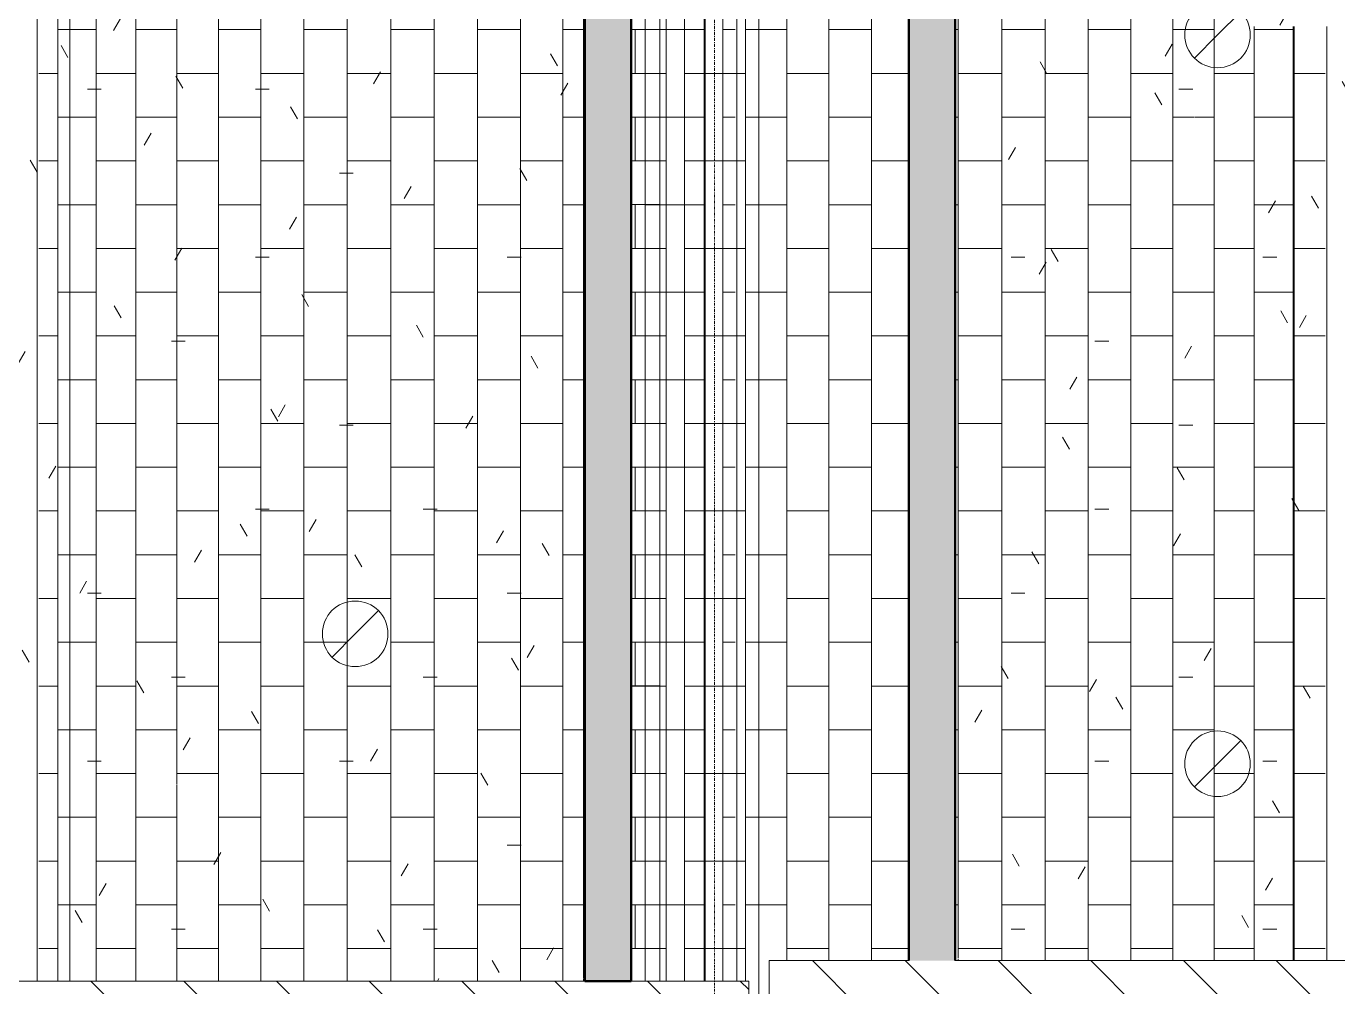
# Model space of a CAD drawing. Header units: inches. Extents: x -956 to 966, y -1111 to 895.
# Drawn here: x 48.2 to 168.1, y -181.9 to -94.1 of the extents above; entities that cross this region are included whole.
import ezdxf

# ---------------------------------------------------------------- set-up
doc = ezdxf.new("R2010")
doc.units = ezdxf.units.IN
doc.header["$MEASUREMENT"] = 0
doc.linetypes.add('Grid Line 1_4_', pattern=[0.4375, 0.25, -0.0625, 0.0625, -0.0625])
for name, color, linetype, lineweight in [('A-CLNG', 13, 'Continuous', 13), ('A-CLNG-PATT', 13, 'Continuous', 13), ('A-WALL', 113, 'Continuous', 13), ('A-WALL-PATT', 111, 'Continuous', 13), ('E-LITE-EQPM', 33, 'Continuous', 9), ('I-WALL', 2, 'Continuous', 13), ('S-GRID', 1, 'Continuous', 9)]:
    doc.layers.add(name, color=color, linetype=linetype, lineweight=lineweight)
pattern_1 = [(135, (0, 0), (-4.24264, -4.24264), [])]
pattern_2 = [(0, (0, 0), (30.72, 7.68), [1.267, -21.773, 1.267, -21.773, -122.88]), (0, (0, 0), (30.72, 7.68), [-46.08, 1.267, -44.813, 1.267, -21.773, -53.76]), (0, (0, 0), (30.72, 7.68), [-115.2, 1.267, -14.093, 1.267, -37.133]), (120, (11.52, 3.84), (-22.01108, 22.7643), [1.267, -21.773, 1.267, -21.773, -122.88]), (120, (11.52, 3.84), (-22.01108, 22.7643), [-46.08, 1.267, -44.813, 1.267, -21.773, -53.76]), (120, (11.52, 3.84), (-22.01108, 22.7643), [-115.2, 1.267, -14.093, 1.267, -37.133]), (240, (15.36, 19.2), (-8.70892, -30.4443), [1.267, -21.773, 1.267, -21.773, -122.88]), (240, (15.36, 19.2), (-8.70892, -30.4443), [-46.08, 1.267, -44.813, 1.267, -21.773, -53.76]), (240, (15.36, 19.2), (-8.70892, -30.4443), [-115.2, 1.267, -14.093, 1.267, -37.133])]

# ---------------------------------------------------------------- blocks, each defined once
blk = doc.blocks.new('Lighting - Recessed Can - 6_ Incandescent - 120V-2424124-7TH FLOOR TELECOM OVERHEAD ROUTING PLAN')
at = {"layer": 'E-LITE-EQPM', "color": 9}
for q in [(2.12, 2.12), (-2.12, -2.12)]:
    blk.add_line((0, 0), q, dxfattribs=at)
for start, end in [(360, 180), (180, 360)]:
    blk.add_arc((0, 0), 3, start, end, dxfattribs=at)
blk = doc.blocks.new('FP_1_51-7TH FLOOR TELECOM OVERHEAD ROUTING PLAN')
at = {"layer": 'A-CLNG-PATT', "color": 50}
for p, q in [((104.78, -181.37), (104.78, -52.62)), ((51.06, -181.37), (51.06, -57.87)), ((54.58, -181.37), (54.58, -57.87)), ((58.22, -181.37), (58.22, -57.87)), ((61.95, -163.34), (61.95, -57.87)), ((65.77, -181.37), (65.77, -57.87)), ((69.65, -181.37), (69.65, -57.87)), ((73.58, -181.37), (73.58, -57.87)), ((81.53, -153.48), (81.53, -57.87)), ((85.5, -181.37), (85.5, -57.87)), ((89.46, -181.37), (89.46, -57.87)), ((93.39, -181.37), (93.39, -57.87)), ((97.26, -181.37), (97.26, -57.87)), ((77.55, -146.71), (77.55, -92.52)), ((51.06, -94.39), (52.18, -94.39)), ((52.18, -94.39), (54.58, -94.39)), ((58.22, -94.39), (61.95, -94.39)), ((65.77, -94.39), (69.65, -94.39)), ((73.58, -94.39), (76.13, -94.39)), ((76.15, -94.39), (76.75, -94.39)), ((76.77, -94.39), (77.47, -94.39)), ((81.53, -94.39), (85.5, -94.39)), ((89.46, -94.39), (93.39, -94.39)), ((97.26, -94.39), (99.15, -94.39)), ((99.15, -94.39), (99.27, -94.39)), ((104.78, -94.39), (106.15, -94.39)), ((106.15, -94.39), (107.8, -94.39)), ((49.33, -98.39), (51.06, -98.39)), ((54.58, -98.39), (58.22, -98.39)), ((61.95, -98.39), (65.77, -98.39)), ((69.65, -98.39), (73.58, -98.39)), ((77.58, -98.39), (81.13, -98.39)), ((81.17, -98.39), (81.53, -98.39)), ((85.5, -98.39), (89.46, -98.39)), ((93.39, -98.39), (97.26, -98.39)), ((103.52, -98.39), (104.78, -98.39)), ((51.06, -102.39), (52.18, -102.39)), ((52.18, -102.39), (54.58, -102.39)), ((58.22, -102.39), (61.95, -102.39)), ((65.77, -102.39), (69.65, -102.39)), ((73.58, -102.39), (77.55, -102.39)), ((81.53, -102.39), (85.5, -102.39)), ((89.46, -102.39), (93.39, -102.39)), ((97.26, -102.39), (99.15, -102.39)), ((99.15, -102.39), (99.27, -102.39)), ((104.78, -102.39), (106.15, -102.39)), ((106.15, -102.39), (107.8, -102.39)), ((49.33, -106.39), (51.06, -106.39)), ((54.58, -106.39), (58.22, -106.39)), ((61.95, -106.39), (65.77, -106.39)), ((69.65, -106.39), (73.58, -106.39)), ((77.55, -106.39), (81.53, -106.39)), ((85.5, -106.39), (89.46, -106.39)), ((93.39, -106.39), (97.26, -106.39)), ((103.52, -106.39), (104.78, -106.39)), ((51.06, -110.39), (52.18, -110.39)), ((52.18, -110.39), (54.58, -110.39)), ((58.22, -110.39), (61.95, -110.39)), ((65.77, -110.39), (69.65, -110.39)), ((73.58, -110.39), (77.55, -110.39)), ((81.53, -110.39), (85.5, -110.39)), ((89.46, -110.39), (93.39, -110.39)), ((97.26, -110.39), (99.15, -110.39)), ((99.15, -110.39), (99.27, -110.39)), ((104.78, -110.39), (106.15, -110.39)), ((106.15, -110.39), (107.8, -110.39)), ((49.33, -114.39), (51.06, -114.39)), ((54.58, -114.39), (58.22, -114.39)), ((61.95, -114.39), (65.77, -114.39)), ((69.65, -114.39), (73.58, -114.39)), ((77.55, -114.39), (81.53, -114.39)), ((85.5, -114.39), (89.46, -114.39)), ((93.39, -114.39), (97.26, -114.39)), ((103.52, -114.39), (104.78, -114.39)), ((51.06, -118.39), (52.18, -118.39)), ((52.18, -118.39), (54.58, -118.39)), ((58.22, -118.39), (61.95, -118.39)), ((65.77, -118.39), (69.65, -118.39)), ((73.58, -118.39), (77.55, -118.39)), ((81.53, -118.39), (85.5, -118.39)), ((89.46, -118.39), (93.39, -118.39)), ((97.26, -118.39), (99.15, -118.39)), ((99.15, -118.39), (99.27, -118.39)), ((104.78, -118.39), (106.15, -118.39)), ((106.15, -118.39), (107.8, -118.39)), ((49.33, -122.39), (51.06, -122.39)), ((54.58, -122.39), (58.22, -122.39)), ((61.95, -122.39), (65.77, -122.39)), ((69.65, -122.39), (73.58, -122.39)), ((77.55, -122.39), (81.53, -122.39)), ((85.5, -122.39), (89.46, -122.39)), ((93.39, -122.39), (97.26, -122.39)), ((103.52, -122.39), (104.78, -122.39)), ((51.06, -126.39), (52.18, -126.39)), ((52.18, -126.39), (54.58, -126.39)), ((58.22, -126.39), (61.95, -126.39)), ((65.77, -126.39), (69.65, -126.39)), ((73.58, -126.39), (77.55, -126.39)), ((81.53, -126.39), (85.5, -126.39)), ((89.46, -126.39), (93.39, -126.39)), ((97.26, -126.39), (99.15, -126.39)), ((99.15, -126.39), (99.27, -126.39)), ((104.78, -126.39), (106.15, -126.39)), ((106.15, -126.39), (107.8, -126.39)), ((49.33, -130.39), (51.06, -130.39)), ((54.58, -130.39), (58.22, -130.39)), ((61.95, -130.39), (65.77, -130.39)), ((69.65, -130.39), (73.58, -130.39)), ((77.55, -130.39), (81.53, -130.39)), ((85.5, -130.39), (89.46, -130.39)), ((93.39, -130.39), (97.26, -130.39)), ((103.52, -130.39), (104.78, -130.39)), ((51.06, -134.39), (52.18, -134.39)), ((52.18, -134.39), (54.58, -134.39)), ((58.22, -134.39), (61.95, -134.39)), ((65.77, -134.39), (69.65, -134.39)), ((73.58, -134.39), (76.91, -134.39)), ((76.94, -134.39), (77.55, -134.39)), ((81.53, -134.39), (85.5, -134.39)), ((89.46, -134.39), (93.39, -134.39)), ((97.26, -134.39), (99.15, -134.39)), ((99.15, -134.39), (99.27, -134.39)), ((104.78, -134.39), (106.15, -134.39)), ((106.15, -134.39), (107.8, -134.39)), ((49.33, -138.39), (51.06, -138.39)), ((54.58, -138.39), (58.22, -138.39)), ((61.95, -138.39), (65.77, -138.39)), ((69.65, -138.39), (73.58, -138.39)), ((77.55, -138.39), (81.53, -138.39)), ((85.5, -138.39), (89.46, -138.39)), ((93.39, -138.39), (97.26, -138.39)), ((103.52, -138.39), (104.78, -138.39)), ((51.06, -142.39), (52.18, -142.39)), ((52.18, -142.39), (54.58, -142.39)), ((58.22, -142.39), (61.95, -142.39)), ((65.77, -142.39), (69.65, -142.39)), ((73.58, -142.39), (77.55, -142.39)), ((81.53, -142.39), (85.5, -142.39)), ((89.46, -142.39), (93.39, -142.39)), ((97.26, -142.39), (99.15, -142.39)), ((99.15, -142.39), (99.27, -142.39)), ((104.78, -142.39), (106.15, -142.39)), ((106.15, -142.39), (107.8, -142.39)), ((49.33, -146.39), (51.06, -146.39)), ((54.58, -146.39), (58.22, -146.39)), ((61.95, -146.39), (65.77, -146.39)), ((69.65, -146.39), (73.58, -146.39)), ((77.55, -146.39), (78.27, -146.39)), ((78.27, -146.39), (79.04, -146.39)), ((79.05, -146.39), (79.76, -146.39)), ((79.77, -146.39), (80.38, -146.39)), ((80.4, -146.39), (80.87, -146.39)), ((80.88, -146.39), (81.53, -146.39)), ((85.5, -146.39), (89.46, -146.39)), ((93.39, -146.39), (97.26, -146.39)), ((103.52, -146.39), (104.78, -146.39)), ((51.06, -150.39), (52.18, -150.39)), ((52.18, -150.39), (54.58, -150.39)), ((58.22, -150.39), (61.95, -150.39)), ((65.77, -150.39), (69.65, -150.39)), ((73.6, -150.39), (75.37, -150.39)), ((81.53, -150.39), (85.5, -150.39)), ((89.46, -150.39), (93.39, -150.39)), ((97.26, -150.39), (99.15, -150.39)), ((99.15, -150.39), (99.27, -150.39)), ((104.78, -150.39), (106.15, -150.39)), ((106.15, -150.39), (107.8, -150.39)), ((77.55, -181.37), (77.55, -152.52)), ((81.53, -181.37), (81.53, -153.52)), ((49.33, -154.39), (51.06, -154.39)), ((54.58, -154.39), (58.22, -154.39)), ((61.95, -154.39), (65.77, -154.39)), ((69.65, -154.39), (73.58, -154.39)), ((77.55, -154.39), (81.53, -154.39)), ((85.5, -154.39), (89.46, -154.39)), ((93.39, -154.39), (97.26, -154.39)), ((103.52, -154.39), (104.78, -154.39)), ((51.06, -158.39), (52.18, -158.39)), ((52.18, -158.39), (54.58, -158.39)), ((58.22, -158.39), (61.95, -158.39)), ((65.77, -158.39), (69.65, -158.39)), ((73.58, -158.39), (77.55, -158.39)), ((81.53, -158.39), (85.5, -158.39)), ((89.46, -158.39), (93.39, -158.39)), ((97.26, -158.39), (99.15, -158.39)), ((99.15, -158.39), (99.27, -158.39)), ((104.78, -158.39), (106.15, -158.39)), ((106.15, -158.39), (107.8, -158.39)), ((49.33, -162.39), (51.06, -162.39)), ((54.58, -162.39), (58.22, -162.39)), ((61.95, -162.39), (65.77, -162.39)), ((69.65, -162.39), (73.58, -162.39)), ((77.55, -162.39), (81.53, -162.39)), ((85.5, -162.39), (89.46, -162.39)), ((93.39, -162.39), (97.26, -162.39)), ((103.52, -162.39), (104.78, -162.39)), ((61.95, -181.37), (61.95, -163.38)), ((51.06, -166.39), (52.18, -166.39)), ((52.18, -166.39), (54.58, -166.39)), ((58.22, -166.39), (61.95, -166.39)), ((65.77, -166.39), (69.65, -166.39)), ((73.58, -166.39), (77.55, -166.39)), ((81.53, -166.39), (85.5, -166.39)), ((89.46, -166.39), (93.39, -166.39)), ((97.26, -166.39), (99.15, -166.39)), ((99.15, -166.39), (99.27, -166.39)), ((104.78, -166.39), (106.15, -166.39)), ((106.15, -166.39), (107.8, -166.39)), ((49.33, -170.39), (51.06, -170.39)), ((54.58, -170.39), (58.22, -170.39)), ((61.95, -170.39), (65.77, -170.39)), ((69.65, -170.39), (73.58, -170.39)), ((77.55, -170.39), (81.53, -170.39)), ((85.5, -170.39), (89.46, -170.39)), ((93.39, -170.39), (97.26, -170.39)), ((103.52, -170.39), (104.78, -170.39)), ((51.06, -174.39), (52.18, -174.39)), ((52.18, -174.39), (54.58, -174.39)), ((58.22, -174.39), (61.95, -174.39)), ((65.77, -174.39), (69.65, -174.39)), ((73.58, -174.39), (77.55, -174.39)), ((81.53, -174.39), (85.5, -174.39)), ((89.46, -174.39), (93.39, -174.39)), ((97.26, -174.39), (99.15, -174.39)), ((99.15, -174.39), (99.27, -174.39)), ((104.78, -174.39), (106.15, -174.39)), ((106.15, -174.39), (107.8, -174.39)), ((49.33, -178.39), (51.06, -178.39)), ((54.58, -178.39), (58.22, -178.39)), ((61.95, -178.39), (65.77, -178.39)), ((69.65, -178.39), (73.58, -178.39)), ((77.55, -178.39), (81.53, -178.39)), ((85.5, -178.39), (89.46, -178.39)), ((93.39, -178.39), (97.26, -178.39)), ((103.52, -178.39), (104.78, -178.39))]:
    blk.add_line(p, q, dxfattribs=at)
at = {"layer": 'A-CLNG-PATT', "color": 253}
for p, q in [((108.4, -181.37), (108.4, -52.62)), ((107.8, -94.39), (108.4, -94.39)), ((108.4, -98.39), (110.18, -98.39)), ((107.8, -102.39), (108.4, -102.39)), ((108.4, -106.39), (110.18, -106.39)), ((107.8, -110.39), (108.4, -110.39)), ((108.4, -114.39), (110.18, -114.39)), ((107.8, -118.39), (108.4, -118.39)), ((108.4, -122.39), (110.18, -122.39)), ((107.8, -126.39), (108.4, -126.39)), ((108.4, -130.39), (110.18, -130.39)), ((107.8, -134.39), (108.4, -134.39)), ((108.4, -138.39), (110.18, -138.39)), ((107.8, -142.39), (108.4, -142.39)), ((77.55, -152.52), (77.55, -146.71)), ((108.4, -146.39), (110.18, -146.39)), ((75.37, -150.39), (77.55, -150.39)), ((107.8, -150.39), (108.4, -150.39)), ((108.4, -154.39), (110.18, -154.39)), ((107.8, -158.39), (108.4, -158.39)), ((108.4, -162.39), (110.18, -162.39)), ((107.8, -166.39), (108.4, -166.39)), ((108.4, -170.39), (110.18, -170.39)), ((107.8, -174.39), (108.4, -174.39)), ((108.4, -178.39), (110.18, -178.39))]:
    blk.add_line(p, q, dxfattribs=at)
at = {"layer": 'A-CLNG-PATT', "color": 7}
for p, q in [((111.9, -181.37), (111.9, -52.62)), ((111.9, -94.39), (113.03, -94.39)), ((110.18, -98.39), (111.9, -98.39)), ((111.9, -102.39), (113.03, -102.39)), ((110.18, -106.39), (111.9, -106.39)), ((111.9, -110.39), (113.03, -110.39)), ((110.18, -114.39), (111.9, -114.39)), ((111.9, -118.39), (113.03, -118.39)), ((110.18, -122.39), (111.9, -122.39)), ((111.9, -126.39), (113.03, -126.39)), ((110.18, -130.39), (111.9, -130.39)), ((111.9, -134.39), (113.03, -134.39)), ((110.18, -138.39), (111.9, -138.39)), ((111.9, -142.39), (113.03, -142.39)), ((110.18, -146.39), (111.9, -146.39)), ((111.9, -150.39), (113.03, -150.39)), ((110.18, -154.39), (111.9, -154.39)), ((111.9, -158.39), (113.03, -158.39)), ((110.18, -162.39), (111.9, -162.39)), ((111.9, -166.39), (113.03, -166.39)), ((110.18, -170.39), (111.9, -170.39)), ((111.9, -174.39), (113.03, -174.39)), ((110.18, -178.39), (111.9, -178.39))]:
    blk.add_line(p, q, dxfattribs=at)
blk = doc.blocks.new('7th Floor Vault2 - 7th Floor Vault-3164437-7TH FLOOR TELECOM OVERHEAD ROUTING PLAN')
at = {"layer": 'A-CLNG', "color": 254, "lineweight": 9}
for p, q in [((110.18, -52.62), (110.18, -181.37)), ((113.18, -52.62), (113.18, -181.37))]:
    blk.add_line(p, q, dxfattribs=at)
at = {"layer": 'A-CLNG', "color": 9, "lineweight": 9}
for p, q in [((110.18, -52.62), (110.18, -181.37)), ((115.18, -52.62), (115.18, -189.37))]:
    blk.add_line(p, q, dxfattribs=at)
at = {"layer": 'A-CLNG', "color": 10, "lineweight": 9}
for p, q in [((115.18, -189.37), (115.18, -52.62)), ((49.18, -181.37), (49.18, -57.91)), ((52.18, -57.87), (52.18, -181.37)), ((52.18, -57.87), (52.18, -181.37))]:
    blk.add_line(p, q, dxfattribs=at)
at = {"layer": 'A-CLNG', "color": 9, "lineweight": 9}
blk.add_blockref('FP_1_51-7TH FLOOR TELECOM OVERHEAD ROUTING PLAN', (0, 0), dxfattribs=at)
blk = doc.blocks.new('FP_1_66-7TH FLOOR TELECOM OVERHEAD ROUTING PLAN')
at = {"layer": 'A-CLNG-PATT', "color": 253}
for p, q in [((118.71, -181.37), (118.71, -52.62)), ((129.76, -179.49), (129.76, -52.62)), ((133.61, -179.49), (133.61, -52.62)), ((137.51, -179.49), (137.51, -52.62)), ((168.84, -97.83), (168.84, -91.91)), ((118.71, -94.39), (120.54, -94.39)), ((127.18, -94.39), (129.76, -94.39)), ((133.61, -94.39), (137.51, -94.39)), ((166.21, -94.39), (168.84, -94.39)), ((118.15, -98.39), (118.71, -98.39)), ((129.76, -98.39), (133.61, -98.39)), ((137.51, -98.39), (140.9, -98.39)), ((118.71, -102.39), (120.54, -102.39)), ((127.18, -102.39), (129.76, -102.39)), ((133.61, -102.39), (137.51, -102.39)), ((118.15, -106.39), (118.71, -106.39)), ((129.76, -106.39), (133.61, -106.39)), ((137.51, -106.39), (140.9, -106.39)), ((118.71, -110.39), (120.54, -110.39)), ((127.18, -110.39), (129.76, -110.39)), ((133.61, -110.39), (137.51, -110.39)), ((118.15, -114.39), (118.71, -114.39)), ((129.76, -114.39), (133.61, -114.39)), ((137.51, -114.39), (140.9, -114.39)), ((118.71, -118.39), (120.54, -118.39)), ((127.18, -118.39), (129.76, -118.39)), ((133.61, -118.39), (137.51, -118.39)), ((118.15, -122.39), (118.71, -122.39)), ((129.76, -122.39), (133.61, -122.39)), ((137.51, -122.39), (140.9, -122.39)), ((118.71, -126.39), (120.54, -126.39)), ((127.18, -126.39), (129.76, -126.39)), ((133.61, -126.39), (137.51, -126.39)), ((118.15, -130.39), (118.71, -130.39)), ((129.76, -130.39), (133.61, -130.39)), ((137.51, -130.39), (140.9, -130.39)), ((118.71, -134.39), (120.54, -134.39)), ((127.18, -134.39), (129.76, -134.39)), ((133.61, -134.39), (137.51, -134.39)), ((118.15, -138.39), (118.71, -138.39)), ((129.76, -138.39), (133.61, -138.39)), ((137.51, -138.39), (140.9, -138.39)), ((118.71, -142.39), (120.54, -142.39)), ((127.18, -142.39), (129.76, -142.39)), ((133.61, -142.39), (137.51, -142.39)), ((118.15, -146.39), (118.71, -146.39)), ((129.76, -146.39), (133.61, -146.39)), ((137.51, -146.39), (140.9, -146.39)), ((118.71, -150.39), (120.54, -150.39)), ((127.18, -150.39), (129.76, -150.39)), ((133.61, -150.39), (137.51, -150.39)), ((118.15, -154.39), (118.71, -154.39)), ((129.76, -154.39), (133.61, -154.39)), ((137.51, -154.39), (140.9, -154.39)), ((118.71, -158.39), (120.54, -158.39)), ((127.18, -158.39), (129.76, -158.39)), ((133.61, -158.39), (137.51, -158.39)), ((168.84, -164.45), (168.84, -158.54)), ((118.15, -162.39), (118.71, -162.39)), ((129.76, -162.39), (133.61, -162.39)), ((137.51, -162.39), (140.9, -162.39)), ((168.84, -162.39), (172, -162.39)), ((118.71, -166.39), (120.54, -166.39)), ((127.18, -166.39), (129.76, -166.39)), ((133.61, -166.39), (137.51, -166.39)), ((118.15, -170.39), (118.71, -170.39)), ((129.76, -170.39), (133.61, -170.39)), ((137.51, -170.39), (140.9, -170.39)), ((118.71, -174.39), (120.54, -174.39)), ((127.18, -174.39), (129.76, -174.39)), ((133.61, -174.39), (137.51, -174.39)), ((118.15, -178.39), (118.71, -178.39)), ((129.76, -178.39), (133.61, -178.39)), ((137.51, -178.39), (140.9, -178.39))]:
    blk.add_line(p, q, dxfattribs=at)
at = {"layer": 'A-CLNG-PATT', "color": 50}
for p, q in [((122.29, -181.37), (122.29, -52.62)), ((145.44, -178.35), (145.44, -65.29)), ((153.39, -179.49), (153.39, -64.87)), ((157.33, -179.49), (157.33, -64.87)), ((161.23, -179.49), (161.23, -64.87)), ((165.07, -179.49), (165.07, -64.87)), ((149.42, -179.49), (149.42, -66.53)), ((120.54, -94.39), (122.18, -94.39)), ((122.18, -94.39), (122.29, -94.39)), ((145.15, -94.39), (145.44, -94.39)), ((149.42, -94.39), (153.39, -94.39)), ((157.33, -94.39), (161.23, -94.39)), ((165.07, -94.39), (166.21, -94.39)), ((172.51, -94.86), (172.51, -94.09)), ((172.51, -94.39), (176.08, -94.39)), ((176.08, -179.49), (176.08, -94.09)), ((172.51, -95.64), (172.51, -94.87)), ((172.51, -96.36), (172.51, -95.65)), ((172.51, -96.97), (172.51, -96.37)), ((172.51, -97.45), (172.51, -96.99)), ((168.84, -158.54), (168.84, -97.83)), ((172.51, -158.9), (172.51, -97.47)), ((115.52, -98.39), (118.15, -98.39)), ((122.29, -98.39), (125.18, -98.39)), ((145.44, -98.39), (149.42, -98.39)), ((153.39, -98.39), (157.33, -98.39)), ((161.23, -98.39), (165.07, -98.39)), ((168.84, -98.39), (169.14, -98.39)), ((169.15, -98.39), (169.92, -98.39)), ((169.92, -98.39), (170.64, -98.39)), ((170.65, -98.39), (172.51, -98.39)), ((176.08, -98.39), (176.15, -98.39)), ((176.15, -98.39), (178.99, -98.39)), ((120.54, -102.39), (122.18, -102.39)), ((122.18, -102.39), (122.29, -102.39)), ((145.15, -102.39), (145.44, -102.39)), ((149.42, -102.39), (153.39, -102.39)), ((157.33, -102.39), (161.23, -102.39)), ((165.07, -102.39), (166.99, -102.39)), ((167.03, -102.39), (168.84, -102.39)), ((172.51, -102.39), (176.08, -102.39)), ((115.52, -106.39), (118.15, -106.39)), ((122.29, -106.39), (125.18, -106.39)), ((145.44, -106.39), (149.42, -106.39)), ((153.39, -106.39), (157.33, -106.39)), ((161.23, -106.39), (165.07, -106.39)), ((168.84, -106.39), (172.51, -106.39)), ((176.08, -106.39), (176.15, -106.39)), ((176.15, -106.39), (178.99, -106.39)), ((120.54, -110.39), (122.18, -110.39)), ((122.18, -110.39), (122.29, -110.39)), ((145.15, -110.39), (145.44, -110.39)), ((149.42, -110.39), (153.39, -110.39)), ((157.33, -110.39), (161.23, -110.39)), ((165.07, -110.39), (168.84, -110.39)), ((172.51, -110.39), (176.08, -110.39)), ((115.52, -114.39), (118.15, -114.39)), ((122.29, -114.39), (125.18, -114.39)), ((145.44, -114.39), (149.42, -114.39)), ((153.39, -114.39), (157.33, -114.39)), ((161.23, -114.39), (165.07, -114.39)), ((168.84, -114.39), (172.51, -114.39)), ((176.08, -114.39), (176.15, -114.39)), ((176.15, -114.39), (178.99, -114.39)), ((120.54, -118.39), (122.18, -118.39)), ((122.18, -118.39), (122.29, -118.39)), ((145.15, -118.39), (145.44, -118.39)), ((149.42, -118.39), (153.39, -118.39)), ((157.33, -118.39), (161.23, -118.39)), ((165.07, -118.39), (168.84, -118.39)), ((172.51, -118.39), (176.08, -118.39)), ((115.52, -122.39), (118.15, -122.39)), ((122.29, -122.39), (125.18, -122.39)), ((145.44, -122.39), (149.42, -122.39)), ((153.39, -122.39), (157.33, -122.39)), ((161.23, -122.39), (165.07, -122.39)), ((168.84, -122.39), (172.51, -122.39)), ((176.08, -122.39), (176.15, -122.39)), ((176.15, -122.39), (178.99, -122.39)), ((120.54, -126.39), (122.18, -126.39)), ((122.18, -126.39), (122.29, -126.39)), ((145.15, -126.39), (145.44, -126.39)), ((149.42, -126.39), (153.39, -126.39)), ((157.33, -126.39), (161.23, -126.39)), ((165.07, -126.39), (168.84, -126.39)), ((172.51, -126.39), (176.08, -126.39)), ((115.52, -130.39), (118.15, -130.39)), ((122.29, -130.39), (125.18, -130.39)), ((145.44, -130.39), (149.42, -130.39)), ((153.39, -130.39), (157.33, -130.39)), ((161.23, -130.39), (165.07, -130.39)), ((168.84, -130.39), (172.51, -130.39)), ((176.08, -130.39), (176.15, -130.39)), ((176.15, -130.39), (178.99, -130.39)), ((120.54, -134.39), (122.18, -134.39)), ((122.18, -134.39), (122.29, -134.39)), ((145.15, -134.39), (145.44, -134.39)), ((149.42, -134.39), (153.39, -134.39)), ((157.33, -134.39), (161.23, -134.39)), ((165.07, -134.39), (168.84, -134.39)), ((172.51, -134.39), (176.08, -134.39)), ((115.52, -138.39), (118.15, -138.39)), ((122.29, -138.39), (125.18, -138.39)), ((145.44, -138.39), (149.42, -138.39)), ((153.39, -138.39), (157.33, -138.39)), ((161.23, -138.39), (165.07, -138.39)), ((168.84, -138.39), (172.51, -138.39)), ((176.08, -138.39), (176.15, -138.39)), ((176.15, -138.39), (178.99, -138.39)), ((120.54, -142.39), (122.18, -142.39)), ((122.18, -142.39), (122.29, -142.39)), ((145.15, -142.39), (145.44, -142.39)), ((149.42, -142.39), (153.39, -142.39)), ((157.33, -142.39), (161.23, -142.39)), ((165.07, -142.39), (168.84, -142.39)), ((172.51, -142.39), (176.08, -142.39)), ((115.52, -146.39), (118.15, -146.39)), ((122.29, -146.39), (125.18, -146.39)), ((145.44, -146.39), (149.42, -146.39)), ((153.39, -146.39), (157.33, -146.39)), ((161.23, -146.39), (165.07, -146.39)), ((168.84, -146.39), (172.51, -146.39)), ((176.08, -146.39), (176.15, -146.39)), ((176.15, -146.39), (178.99, -146.39)), ((120.54, -150.39), (122.18, -150.39)), ((122.18, -150.39), (122.29, -150.39)), ((145.15, -150.39), (145.44, -150.39)), ((149.42, -150.39), (153.39, -150.39)), ((157.33, -150.39), (161.23, -150.39)), ((165.07, -150.39), (168.84, -150.39)), ((172.51, -150.39), (176.08, -150.39)), ((115.52, -154.39), (118.15, -154.39)), ((122.29, -154.39), (125.18, -154.39)), ((145.44, -154.39), (149.42, -154.39)), ((153.39, -154.39), (157.33, -154.39)), ((161.23, -154.39), (165.07, -154.39)), ((168.84, -154.39), (172.51, -154.39)), ((176.08, -154.39), (176.15, -154.39)), ((176.15, -154.39), (178.99, -154.39)), ((120.54, -158.39), (122.18, -158.39)), ((122.18, -158.39), (122.29, -158.39)), ((145.15, -158.39), (145.44, -158.39)), ((149.42, -158.39), (153.39, -158.39)), ((157.33, -158.39), (161.23, -158.39)), ((165.07, -158.39), (166.55, -158.39)), ((166.56, -158.39), (167.03, -158.39)), ((167.04, -158.39), (167.65, -158.39)), ((167.65, -158.39), (168.37, -158.39)), ((168.37, -158.39), (168.84, -158.39)), ((172.51, -158.39), (176.08, -158.39)), ((172.51, -159.37), (172.51, -158.92)), ((172.51, -159.99), (172.51, -159.39)), ((172.51, -160.72), (172.51, -160.01)), ((172.51, -161.49), (172.51, -160.73)), ((172.51, -162.27), (172.51, -161.5)), ((115.52, -162.39), (118.15, -162.39)), ((122.29, -162.39), (125.18, -162.39)), ((145.44, -162.39), (149.42, -162.39)), ((153.39, -162.39), (157.33, -162.39)), ((161.23, -162.39), (165.07, -162.39)), ((172, -162.39), (172.51, -162.39)), ((172.51, -179.49), (172.51, -162.28)), ((176.08, -162.39), (176.15, -162.39)), ((176.15, -162.39), (178.99, -162.39)), ((168.84, -179.49), (168.84, -164.45)), ((120.54, -166.39), (122.18, -166.39)), ((122.18, -166.39), (122.29, -166.39)), ((145.15, -166.39), (145.44, -166.39)), ((149.42, -166.39), (153.39, -166.39)), ((157.33, -166.39), (161.2, -166.39)), ((165.07, -166.39), (168.84, -166.39)), ((172.51, -166.39), (176.08, -166.39)), ((115.52, -170.39), (118.15, -170.39)), ((122.29, -170.39), (125.18, -170.39)), ((145.44, -170.39), (149.42, -170.39)), ((153.39, -170.39), (157.33, -170.39)), ((161.23, -170.39), (165.07, -170.39)), ((168.84, -170.39), (172.51, -170.39)), ((176.08, -170.39), (176.15, -170.39)), ((176.15, -170.39), (178.99, -170.39)), ((120.54, -174.39), (122.18, -174.39)), ((122.18, -174.39), (122.29, -174.39)), ((145.15, -174.39), (145.44, -174.39)), ((149.42, -174.39), (153.39, -174.39)), ((157.33, -174.39), (161.23, -174.39)), ((165.07, -174.39), (168.84, -174.39)), ((172.51, -174.39), (176.08, -174.39)), ((115.52, -178.39), (118.15, -178.39)), ((122.29, -178.39), (125.18, -178.39)), ((145.44, -179.23), (145.44, -178.38)), ((145.44, -178.39), (146.36, -178.39)), ((146.39, -178.39), (149.42, -178.39)), ((153.39, -178.39), (157.33, -178.39)), ((161.23, -178.39), (165.07, -178.39)), ((168.84, -178.39), (172.51, -178.39)), ((176.08, -178.39), (176.15, -178.39)), ((176.15, -178.39), (178.99, -178.39)), ((145.44, -179.49), (145.44, -179.32))]:
    blk.add_line(p, q, dxfattribs=at)
at = {"layer": 'A-CLNG-PATT', "color": 7}
for p, q in [((125.98, -181.37), (125.98, -52.62)), ((125.98, -94.39), (127.18, -94.39)), ((125.18, -98.39), (125.98, -98.39)), ((125.98, -102.39), (127.18, -102.39)), ((125.18, -106.39), (125.98, -106.39)), ((125.98, -110.39), (127.18, -110.39)), ((125.18, -114.39), (125.98, -114.39)), ((125.98, -118.39), (127.18, -118.39)), ((125.18, -122.39), (125.98, -122.39)), ((125.98, -126.39), (127.18, -126.39)), ((125.18, -130.39), (125.98, -130.39)), ((125.98, -134.39), (127.18, -134.39)), ((125.18, -138.39), (125.98, -138.39)), ((125.98, -142.39), (127.18, -142.39)), ((125.18, -146.39), (125.98, -146.39)), ((125.98, -150.39), (127.18, -150.39)), ((125.18, -154.39), (125.98, -154.39)), ((125.98, -158.39), (127.18, -158.39)), ((125.18, -162.39), (125.98, -162.39)), ((125.98, -166.39), (127.18, -166.39)), ((125.18, -170.39), (125.98, -170.39)), ((125.98, -174.39), (127.18, -174.39)), ((125.18, -178.39), (125.98, -178.39))]:
    blk.add_line(p, q, dxfattribs=at)
blk = doc.blocks.new('7th Floor Vault3 - 7th Floor Vault-3165199-7TH FLOOR TELECOM OVERHEAD ROUTING PLAN')
at = {"layer": 'A-CLNG-PATT'}
h = blk.add_hatch(dxfattribs=at)
h.set_pattern_fill('FP1_27', color=253, style=0, pattern_type=2)
h.set_pattern_definition([(0, (-28.123, -146.389), (0, -4), []), (270, (-28.123, -146.389), (-4, -4), [4, -4])])
h.paths.add_polyline_path([(115.27, -223.24), (115.27, -189.37), (111.15, -189.37), (111.15, -223.24)], flags=0)
h.paths.add_polyline_path([(115.52, -181.37), (118.15, -181.37), (118.15, -52.62), (115.52, -52.62), (115.52, -163.38)], flags=0)
h.paths.add_polyline_path([(111.27, -181.37), (111.27, -57.87), (111.15, -57.87), (111.15, -181.37)], flags=0)
h.paths.add_polyline_path([(111.27, -53.62), (111.27, -48.37), (118.15, -48.37), (118.15, 11.88), (111.15, 11.88), (111.15, -53.62)], flags=0)
h.paths.add_polyline_path([(111.15, 34.26), (118.15, 34.26), (118.15, 35.13), (111.15, 35.13), (111.15, 34.65)], flags=0)
h.paths.add_polyline_path([(111.15, 37.38), (118.15, 37.38), (118.15, 52.39), (116.2, 52.39), (116.2, 79.99), (111.15, 79.99), (111.15, 47.33)], flags=0)
h.paths.add_polyline_path([(111.15, 85.99), (116.2, 85.99), (116.2, 100.39), (118.15, 100.39), (118.15, 173.39), (116.2, 173.39), (116.2, 221.39), (118.15, 221.39), (118.15, 261.88), (111.15, 261.88), (111.15, 94.06)], flags=0)
at = {"layer": 'A-CLNG', "color": 9, "lineweight": 9}
blk.add_line((118.15, -52.62), (118.15, -181.37), dxfattribs=at)
at = {"layer": 'A-CLNG', "color": 10, "lineweight": 9}
for p, q in [((118.15, -52.62), (118.15, -181.37)), ((111.15, -57.87), (111.15, -181.14)), ((111.15, -57.87), (111.15, -181.14)), ((176.15, -94.09), (176.15, -179.49)), ((176.15, -94.09), (176.15, -179.49)), ((179.15, -94.09), (179.15, -179.49)), ((111.15, -181.2), (111.15, -181.37)), ((111.15, -181.2), (111.15, -181.37))]:
    blk.add_line(p, q, dxfattribs=at)
at = {"layer": 'A-CLNG', "color": 9, "lineweight": 9}
blk.add_blockref('FP_1_66-7TH FLOOR TELECOM OVERHEAD ROUTING PLAN', (0, 0), dxfattribs=at)
blk = doc.blocks.new('Downlight - Recessed Can - 6_ Incandescent - 277V-3276897-7TH FLOOR TELECOM OVERHEAD ROUTING PLAN')
at = {"layer": 'E-LITE-EQPM', "color": 9}
for q in [(2.12, 2.12), (-2.12, -2.12)]:
    blk.add_line((0, 0), q, dxfattribs=at)
for start, end in [(360, 180), (180, 360)]:
    blk.add_arc((0, 0), 3, start, end, dxfattribs=at)

msp = doc.modelspace()

# ---------------------------------------------------------------- hatches: boundary and pattern name
at = {"layer": 'A-CLNG-PATT'}
h = msp.add_hatch(dxfattribs=at)
h.set_pattern_fill('FP1_12', color=253, style=0, pattern_type=2)
h.set_pattern_definition(pattern_2)
h.paths.add_polyline_path([(62.06, -181.37), (99.27, -181.37), (99.27, -53.62), (45.27, -53.62), (45.27, -181.37), (47.21, -181.37)], flags=0)
h.paths.add_polyline_path([(78.27, -152.62), (77.5, -152.52), (76.77, -152.22), (76.15, -151.74), (75.67, -151.12), (75.38, -150.4), (75.27, -149.62), (75.38, -148.84), (75.67, -148.12), (76.15, -147.5), (76.91, -146.97), (77.5, -146.72), (78.27, -146.62), (79.05, -146.72), (79.77, -147.02), (80.39, -147.5), (80.87, -148.12), (81.17, -148.84), (81.27, -149.62), (81.17, -150.4), (80.87, -151.12), (80.39, -151.74), (79.77, -152.22), (79.05, -152.52)], flags=0)
h.paths.add_polyline_path([(78.27, -92.62), (77.5, -92.52), (76.77, -92.22), (76.15, -91.74), (75.67, -91.12), (75.38, -90.4), (75.27, -89.62), (75.38, -88.84), (75.67, -88.12), (76.15, -87.5), (76.91, -86.97), (77.5, -86.72), (78.27, -86.62), (79.05, -86.72), (79.77, -87.02), (80.39, -87.5), (80.87, -88.12), (81.17, -88.84), (81.27, -89.62), (81.17, -90.4), (80.87, -91.12), (80.39, -91.74), (79.77, -92.22), (79.05, -92.52)], flags=0)
h = msp.add_hatch(dxfattribs=at)
h.set_pattern_fill('FP1_12', color=253, style=0, pattern_type=2)
h.set_pattern_definition(pattern_2)
h.paths.add_polyline_path([(349.43, -215.24), (349.43, -125.87), (330.9, -125.87), (330.9, -53.24), (271.9, -53.24), (271.9, -120.99), (289.9, -120.99), (289.9, -125.87), (267.02, -125.87), (267.02, -64.87), (133.15, -64.87), (133.15, -179.49), (205.15, -179.49), (205.15, -215.24), (344.21, -215.24)], flags=0)
h.paths.add_polyline_path([(301.15, -164.49), (300.37, -164.39), (299.65, -164.09), (299.03, -163.62), (298.55, -162.99), (298.25, -162.27), (298.15, -161.49), (298.25, -160.72), (298.55, -159.99), (299.03, -159.37), (299.66, -158.89), (300.37, -158.6), (301.15, -158.49), (301.92, -158.6), (302.65, -158.9), (303.27, -159.37), (303.75, -159.99), (304.05, -160.72), (304.15, -161.49), (304.05, -162.27), (303.75, -162.99), (303.27, -163.62), (302.65, -164.09), (301.92, -164.39)], flags=0)
h.paths.add_polyline_path([(253.15, -164.49), (252.37, -164.39), (251.65, -164.09), (251.03, -163.62), (250.55, -162.99), (250.25, -162.27), (250.15, -161.49), (250.25, -160.72), (250.55, -159.99), (251.03, -159.37), (251.65, -158.9), (252.37, -158.6), (253.15, -158.49), (253.92, -158.6), (254.65, -158.9), (255.27, -159.37), (255.75, -159.99), (256.05, -160.72), (256.15, -161.49), (256.05, -162.27), (255.75, -162.99), (255.27, -163.62), (254.65, -164.09), (253.92, -164.39)], flags=0)
h.paths.add_polyline_path([(205.15, -164.49), (204.37, -164.39), (203.65, -164.09), (203.03, -163.62), (202.55, -162.99), (202.25, -162.27), (202.15, -161.49), (202.25, -160.72), (202.55, -159.99), (203.03, -159.37), (203.65, -158.9), (204.37, -158.6), (205.15, -158.49), (205.92, -158.6), (206.65, -158.9), (207.27, -159.37), (207.75, -159.99), (208.05, -160.72), (208.15, -161.49), (208.05, -162.27), (207.75, -162.99), (207.27, -163.62), (206.65, -164.09), (205.92, -164.39)], flags=0)
h.paths.add_polyline_path([(157.15, -164.49), (156.37, -164.39), (155.65, -164.09), (155.03, -163.62), (154.55, -162.99), (154.25, -162.27), (154.15, -161.49), (154.25, -160.72), (154.55, -159.99), (155.03, -159.37), (155.65, -158.9), (156.37, -158.6), (157.15, -158.49), (157.92, -158.6), (158.65, -158.9), (159.27, -159.37), (159.75, -159.99), (160.05, -160.72), (160.15, -161.49), (160.05, -162.27), (159.75, -162.99), (159.27, -163.62), (158.65, -164.09), (157.92, -164.39)], flags=0)
h.paths.add_polyline_path([(157.15, -97.87), (156.37, -97.77), (155.65, -97.47), (155.03, -96.99), (154.55, -96.37), (154.25, -95.65), (154.15, -94.87), (154.26, -94.07), (154.55, -93.37), (155.03, -92.75), (155.65, -92.27), (156.37, -91.97), (157.15, -91.87), (157.92, -91.97), (158.65, -92.27), (159.27, -92.75), (159.75, -93.37), (160.05, -94.09), (160.15, -94.87), (160.05, -95.65), (159.75, -96.37), (159.27, -96.99), (158.65, -97.47), (157.92, -97.77)], flags=0)
h.paths.add_polyline_path([(205.15, -97.87), (204.37, -97.77), (203.65, -97.47), (203.03, -96.99), (202.55, -96.37), (202.25, -95.65), (202.15, -94.87), (202.26, -94.07), (202.55, -93.37), (203.03, -92.75), (203.65, -92.27), (204.37, -91.97), (205.15, -91.87), (205.92, -91.97), (206.65, -92.27), (207.27, -92.75), (207.75, -93.37), (208.05, -94.09), (208.15, -94.87), (208.05, -95.65), (207.75, -96.37), (207.27, -96.99), (206.65, -97.47), (205.92, -97.77)], flags=0)
h.paths.add_polyline_path([(253.15, -97.87), (252.37, -97.77), (251.65, -97.47), (251.03, -96.99), (250.55, -96.37), (250.25, -95.65), (250.15, -94.87), (250.26, -94.07), (250.55, -93.37), (251.03, -92.75), (251.65, -92.27), (252.37, -91.97), (253.15, -91.87), (253.92, -91.97), (254.65, -92.27), (255.27, -92.75), (255.75, -93.37), (256.05, -94.09), (256.15, -94.87), (256.05, -95.65), (255.75, -96.37), (255.27, -96.99), (254.65, -97.47), (253.92, -97.77)], flags=0)
h.paths.add_polyline_path([(301.15, -97.87), (300.37, -97.77), (299.65, -97.47), (299.03, -96.99), (298.55, -96.37), (298.25, -95.65), (298.15, -94.87), (298.26, -94.07), (298.55, -93.37), (299.03, -92.75), (299.66, -92.27), (300.37, -91.97), (301.15, -91.87), (301.92, -91.97), (302.65, -92.27), (303.27, -92.75), (303.75, -93.37), (304.05, -94.09), (304.15, -94.87), (304.05, -95.65), (303.75, -96.37), (303.27, -96.99), (302.65, -97.47), (301.92, -97.77)], flags=0)
at = {"layer": 'A-WALL-PATT'}
for points in [[(99.27, -181.37), (103.52, -181.37), (103.52, -52.62), (99.27, -52.62), (99.27, -163.38)], [(133.15, -179.49), (133.15, -60.62), (128.9, -60.62), (128.9, -179.49)]]:
    msp.add_hatch(color=253, dxfattribs=at).paths.add_polyline_path(points, flags=0)
at = {"layer": 'A-WALL-PATT', "lineweight": 9}
h = msp.add_hatch(dxfattribs=at)
h.set_pattern_fill('FP1_1', color=9, style=0, pattern_type=2)
h.set_pattern_definition(pattern_1)
h.paths.add_polyline_path([(180.86, -183.74), (200.9, -183.74), (200.9, -179.49), (116.15, -179.49), (116.15, -183.74), (151.16, -183.74)], flags=0)
h = msp.add_hatch(dxfattribs=at)
h.set_pattern_fill('FP1_1', color=9, style=0, pattern_type=2)
h.set_pattern_definition(pattern_1)
h.paths.add_polyline_path([(103.27, -189.37), (114.27, -189.37), (114.27, -181.37), (-73.6, -181.37), (-73.6, -189.37), (91.76, -189.37)], flags=0)

# ---------------------------------------------------------------- linework, layer by layer
at = {"layer": 'A-CLNG', "color": 50}
for p, q in [((99.27, -181.37), (99.27, -57.87)), ((133.15, -84.17), (133.15, -179.49)), ((136.31, -179.49), (205.15, -179.49)), ((45.27, -181.37), (99.27, -181.37))]:
    msp.add_line(p, q, dxfattribs=at)
for centre, start, end in [((157.15, -94.87), 0, 180), ((157.15, -94.87), 180, 0), ((78.27, -149.62), 0, 180), ((78.27, -149.62), 180, 0), ((157.15, -161.49), 0, 180), ((157.15, -161.49), 180, 0)]:
    msp.add_arc(centre, 3, start, end, dxfattribs=at)
at = {"layer": 'A-CLNG', "color": 253}
for centre, start, end in [((157.15, -94.87), 0, 180), ((157.15, -94.87), 180, 360), ((78.27, -149.62), 0, 180), ((78.27, -149.62), 180, 0), ((157.15, -161.49), 0, 180), ((157.15, -161.49), 180, 360)]:
    msp.add_arc(centre, 3, start, end, dxfattribs=at)
at = {"layer": 'A-WALL', "color": 53, "lineweight": 20}
for p, q in [((45.27, -181.37), (114.27, -181.37)), ((114.27, -181.37), (114.27, -189.37))]:
    msp.add_line(p, q, dxfattribs=at)
at = {"layer": 'I-WALL', "color": 133, "lineweight": 50}
for p, q in [((99.27, -181.37), (99.27, -52.62)), ((103.52, -52.62), (103.52, -181.37)), ((128.9, -179.49), (128.9, -60.62)), ((133.15, -64.87), (133.15, -179.49)), ((103.52, -181.37), (99.27, -181.37))]:
    msp.add_line(p, q, dxfattribs=at)
at = {"layer": 'I-WALL', "color": 53, "lineweight": 20}
for p, q in [((116.15, -179.49), (128.9, -179.49)), ((116.15, -183.74), (116.15, -179.49)), ((133.15, -179.49), (200.9, -179.49))]:
    msp.add_line(p, q, dxfattribs=at)
at = {"layer": 'S-GRID', "linetype": 'Grid Line 1_4_'}
msp.add_line((111.15, -529.37), (111.15, 870.85), dxfattribs=at)

# ---------------------------------------------------------------- block references
at = {"layer": 'A-CLNG', "color": 10, "lineweight": 9}
for name, p in [('7th Floor Vault2 - 7th Floor Vault-3164437-7TH FLOOR TELECOM OVERHEAD ROUTING PLAN', (0, 0)), ('7th Floor Vault3 - 7th Floor Vault-3165199-7TH FLOOR TELECOM OVERHEAD ROUTING PLAN', (-12, 0))]:
    msp.add_blockref(name, p, dxfattribs=at)
at = {"layer": 'E-LITE-EQPM', "color": 9}
for name, p in [('Lighting - Recessed Can - 6_ Incandescent - 120V-2424124-7TH FLOOR TELECOM OVERHEAD ROUTING PLAN', (157.15, -94.87)), ('Downlight - Recessed Can - 6_ Incandescent - 277V-3276897-7TH FLOOR TELECOM OVERHEAD ROUTING PLAN', (78.27, -149.62)), ('Lighting - Recessed Can - 6_ Incandescent - 120V-2424124-7TH FLOOR TELECOM OVERHEAD ROUTING PLAN', (157.15, -161.49))]:
    msp.add_blockref(name, p, dxfattribs=at)

doc.saveas('drawing.dxf')
